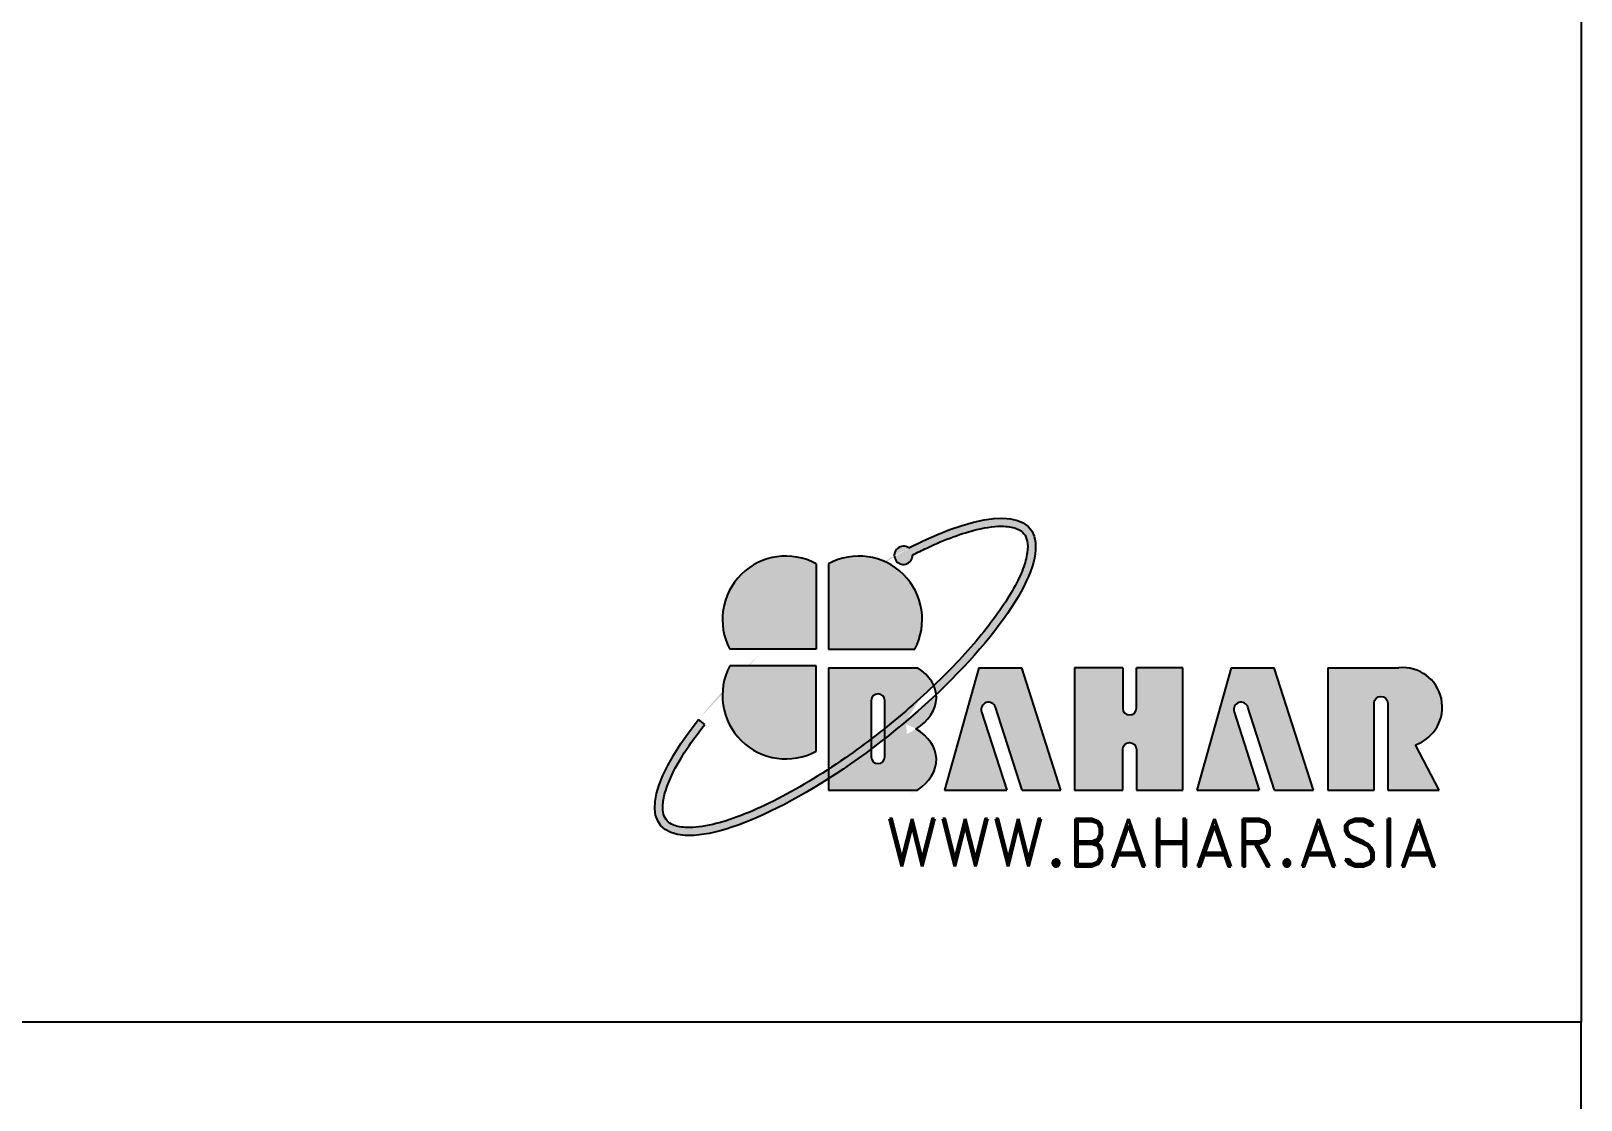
# Model space of a CAD drawing. Header units: millimetres. Extents: x -308 to 1490, y -1725 to -1095.
# Drawn here: x 445.8 to 541.7, y -1397 to -1330.9 of the extents above; entities that cross this region are included whole.
import ezdxf
from ezdxf.enums import TextEntityAlignment as Align

# ---------------------------------------------------------------- set-up
doc = ezdxf.new("R2010")
doc.units = ezdxf.units.MM
doc.layers.add('from', color=7, linetype='Continuous')
doc.styles.add('BAHAR', font='romand.shx', dxfattribs={"width": 1.2, "bigfont": 'whgdtxt.shx'})

# ---------------------------------------------------------------- blocks, each defined once
blk = doc.blocks.new('*u1')
at = {"layer": 'from'}
h = blk.add_hatch(color=5, dxfattribs=at)
h.set_gradient(color1=(0, 0, 255), color2=(204, 204, 255), rotation=270, one_color=1, tint=0.9, name='HEMISPHERICAL')
edge = h.paths.add_edge_path()
edge.add_arc((-3.947, 3.92), 0.248, 53.7106, 361.7776)
edge.add_spline(control_points=[(-3.699, 3.928), (-3.568, 3.995), (-3.439, 4.058), (-2.809, 4.355), (-2.345, 4.525), (-1.666, 4.688), (-1.417, 4.717), (-1.07, 4.705), (-0.949, 4.68), (-0.772, 4.607), (-0.713, 4.561), (-0.668, 4.506), (-0.626, 4.453), (-0.596, 4.389), (-0.562, 4.218), (-0.56, 4.112), (-0.597, 3.86), (-0.636, 3.715), (-0.819, 3.228), (-1.034, 2.837), (-1.623, 1.99), (-1.998, 1.533), (-2.648, 0.84), (-2.878, 0.608), (-3.12, 0.377)], knot_values=[5.294493, 5.294493, 5.294493, 5.294493, 5.376277, 5.376277, 5.702775, 5.702775, 5.939248, 5.939248, 6.116058, 6.116058, 6.283185, 6.283185, 6.283185, 6.442424, 6.442424, 6.601663, 6.601663, 6.760901, 6.760901, 7.088368, 7.088368, 7.415835, 7.415835, 7.578603, 7.578603, 7.578603, 7.578603], degree=3, periodic=0)
edge.add_ellipse((-4.752, 0.016), major_axis=(1.701, 0.073), ratio=0.67178, start_angle=362.4924, end_angle=374.7233, ccw=False)
edge.add_ellipse((-5.53, 0.614), major_axis=(5.032, 4.028), ratio=0.307549, start_angle=-75.3039, end_angle=56.6687)
edge = h.paths.add_edge_path()
edge.add_ellipse((-5.53, 0.614), major_axis=(5.032, 4.028), ratio=0.307549, start_angle=-233.4455, end_angle=-108.8635)
edge.add_line((-5.985, -2.153), (-5.985, -1.894))
edge.add_spline(control_points=[(-5.985, -1.894), (-6.497, -2.228), (-7.004, -2.522), (-8.1, -3.071), (-8.668, -3.288), (-9.403, -3.461), (-9.637, -3.488), (-9.981, -3.479), (-10.105, -3.455), (-10.276, -3.385), (-10.332, -3.345), (-10.418, -3.251), (-10.45, -3.195), (-10.491, -3.049), (-10.5, -2.958), (-10.483, -2.739), (-10.458, -2.613), (-10.324, -2.183), (-10.153, -1.835), (-9.753, -1.207), (-9.565, -0.946), (-9.352, -0.677)], knot_values=[8.160228, 8.160228, 8.160228, 8.160228, 8.46118, 8.46118, 8.851592, 8.851592, 9.075192, 9.075192, 9.255281, 9.255281, 9.404795, 9.404795, 9.554309, 9.554309, 9.703823, 9.703823, 9.853337, 9.853337, 10.159988, 10.159988, 10.357569, 10.357569, 10.357569, 10.357569], degree=3, periodic=0)
edge.add_line((-9.352, -0.677), (-9.522, -0.542))
edge = h.paths.add_edge_path()
edge.add_spline(control_points=[(-4.722, -0.996), (-4.988, -1.201), (-5.257, -1.398), (-5.679, -1.692), (-5.832, -1.795), (-5.985, -1.894)], knot_values=[7.912898, 7.912898, 7.912898, 7.912898, 8.070768, 8.070768, 8.160228, 8.160228, 8.160228, 8.160228], degree=3, periodic=0)
edge.add_line((-5.985, -1.894), (-5.985, -2.153))
edge.add_ellipse((-5.53, 0.614), major_axis=(5.032, 4.028), ratio=0.307549, start_angle=-108.8635, end_angle=-94.8649)
edge.add_line((-4.722, -1.27), (-4.722, -0.996))
edge = h.paths.add_edge_path()
edge.add_spline(control_points=[(-3.12, 0.377), (-3.364, 0.144), (-3.62, -0.088), (-4.103, -0.501), (-4.326, -0.685), (-4.553, -0.864)], knot_values=[7.578603, 7.578603, 7.578603, 7.578603, 7.743301, 7.743301, 7.879158, 7.879158, 7.879158, 7.879158], degree=3, periodic=0)
edge.add_line((-4.553, -0.864), (-4.553, -1.14))
edge.add_ellipse((-5.53, 0.614), major_axis=(5.032, 4.028), ratio=0.307549, start_angle=-92.9612, end_angle=-75.3039)
edge.add_ellipse((-4.752, 0.016), major_axis=(1.701, 0.073), ratio=0.67178, start_angle=362.4924, end_angle=374.7233)
edge = h.paths.add_edge_path()
edge.add_ellipse((-5.53, 0.614), major_axis=(5.032, 4.028), ratio=0.307549, start_angle=-94.8649, end_angle=-92.9612)
edge.add_line((-4.553, -1.14), (-4.553, -0.864))
edge.add_spline(control_points=[(-4.553, -0.864), (-4.609, -0.908), (-4.666, -0.952), (-4.722, -0.996)], knot_values=[7.879158, 7.879158, 7.879158, 7.879158, 7.912898, 7.912898, 7.912898, 7.912898], degree=3, periodic=0)
edge.add_line((-4.722, -0.996), (-4.722, -1.27))
h = blk.add_hatch(color=22, dxfattribs=at)
h.set_gradient(color1=(204, 51, 0), color2=(255, 140, 102), one_color=1, tint=0.7, name='HEMISPHERICAL')
h.paths.add_polyline_path([(-6.321, 3.691, 0.742451), (-8.67, 1.366), (-6.321, 1.366)])
h = blk.add_hatch(color=164, dxfattribs=at)
h.set_gradient(color1=(35, 39, 169), color2=(98, 103, 223), one_color=1, tint=0.63, name='HEMISPHERICAL')
h.paths.add_polyline_path([(-5.985, 3.691), (-5.985, 1.366), (-3.636, 1.366, 0.742451)])
h = blk.add_hatch(color=116, dxfattribs=at)
h.set_gradient(color1=(0, 127, 63), color2=(15, 255, 135), one_color=1, tint=0.53, name='INVCURVED')
h.paths.add_polyline_path([(-6.321, 0.917), (-8.67, 0.917, 0.742451), (-6.321, -1.408)])
h = blk.add_hatch(color=7, dxfattribs=at)
h.paths.add_polyline_path([(9.535, 0.862), (7.598, 0.862), (7.598, -2.467), (8.859, -2.467), (8.859, -0.102, -1), (9.228, -0.102), (9.228, -2.467), (10.625, -2.467), (9.981, -1.232, 0.888641)])
h.paths.add_polyline_path([(6.153, -2.467), (7.209, -2.467), (6.142, 0.863), (4.971, 0.863), (4.036, -2.467), (5.735, -2.467), (5.049, -0.335, -1), (5.428, -0.213)])
h.paths.add_polyline_path([(3.656, 0.863), (2.391, 0.863), (2.391, -0.237, -1), (2.021, -0.237), (2.021, 0.863), (0.71, 0.863), (0.71, -2.467), (2.021, -2.467), (2.021, -1.358, -1), (2.391, -1.358), (2.391, -2.467), (3.656, -2.467)])
h.paths.add_polyline_path([(-0.727, 0.863), (-1.899, 0.863), (-2.833, -2.467), (-1.134, -2.467), (-1.82, -0.335, -1), (-1.441, -0.213), (-0.716, -2.467), (0.339, -2.467)])
edge = h.paths.add_edge_path()
edge.add_ellipse((-4.752, 0.016), major_axis=(1.701, 0.073), ratio=0.67178, start_angle=310.6876, end_angle=362.4924)
edge.add_ellipse((-5.53, 0.614), major_axis=(5.032, 4.028), ratio=0.307549, start_angle=-91.8331, end_angle=-75.3039, ccw=False)
edge.add_line((-4.453, -1.062), (-4.453, -1.561))
edge.add_arc((-4.638, -1.561), 0.185, -180, 0, ccw=False)
edge.add_line((-4.822, -1.561), (-4.822, -1.345))
edge.add_ellipse((-5.53, 0.614), major_axis=(5.032, 4.028), ratio=0.307549, start_angle=-108.8635, end_angle=-95.9826, ccw=False)
edge.add_line((-5.985, -2.153), (-5.985, -2.467))
edge.add_line((-5.985, -2.467), (-3.566, -2.467))
edge.add_ellipse((-4.752, -1.675), major_axis=(1.701, 0.073), ratio=0.67178, start_angle=312.5449, end_angle=406.0156)
edge = h.paths.add_edge_path()
edge.add_arc((-4.638, -0.031), 0.185, 0, 180, ccw=False)
edge.add_line((-4.453, -0.031), (-4.453, -0.785))
edge.add_spline(control_points=[(-4.453, -0.785), (-4.26, -0.631), (-4.07, -0.474), (-3.62, -0.088), (-3.364, 0.144), (-3.12, 0.377)], knot_values=[7.578603, 7.578603, 7.578603, 7.578603, 7.69445, 7.69445, 7.859148, 7.859148, 7.859148, 7.859148], degree=3, periodic=0)
edge.add_ellipse((-4.752, 0.016), major_axis=(1.701, 0.073), ratio=0.67178, start_angle=374.7233, end_angle=404.056)
edge.add_line((-3.564, 0.863), (-5.985, 0.863))
edge.add_line((-5.985, 0.863), (-5.985, -1.894))
edge.add_spline(control_points=[(-5.985, -1.894), (-5.832, -1.795), (-5.679, -1.692), (-5.291, -1.421), (-5.055, -1.25), (-4.822, -1.073)], knot_values=[7.932695, 7.932695, 7.932695, 7.932695, 8.022155, 8.022155, 8.160228, 8.160228, 8.160228, 8.160228], degree=3, periodic=0)
edge.add_line((-4.822, -1.073), (-4.822, -0.031))
for p, q in [((-6.321, 3.691), (-6.321, 1.366)), ((-5.985, 3.691), (-5.985, 1.366)), ((-6.321, 1.366), (-8.67, 1.366)), ((-5.985, 1.366), (-3.636, 1.366)), ((-6.321, 0.917), (-8.67, 0.917)), ((-6.321, -1.408), (-6.321, 0.917)), ((-5.985, 0.863), (-3.564, 0.863)), ((-5.985, 0.863), (-5.985, -2.467)), ((-1.899, 0.863), (-2.833, -2.467)), ((-1.899, 0.863), (-0.727, 0.863)), ((0.339, -2.467), (-0.727, 0.863)), ((2.021, 0.863), (0.71, 0.863)), ((0.71, 0.863), (0.71, -2.467)), ((3.656, 0.863), (2.391, 0.863)), ((3.656, -2.467), (3.656, 0.863)), ((4.971, 0.863), (4.036, -2.467)), ((4.971, 0.863), (6.142, 0.863)), ((7.209, -2.467), (6.142, 0.863)), ((7.598, 0.862), (9.535, 0.862)), ((7.598, 0.862), (7.598, -2.467)), ((-9.352, -0.677), (-9.522, -0.542)), ((10.625, -2.467), (9.981, -1.232)), ((-5.985, -2.467), (-3.566, -2.467)), ((-2.833, -2.467), (-1.134, -2.467)), ((-0.716, -2.467), (0.339, -2.467)), ((0.71, -2.467), (2.021, -2.467)), ((2.391, -2.467), (3.656, -2.467)), ((4.036, -2.467), (5.735, -2.467)), ((6.153, -2.467), (7.209, -2.467)), ((7.598, -2.467), (8.859, -2.467)), ((9.228, -2.467), (10.625, -2.467))]:
    blk.add_line(p, q, dxfattribs=at)
for points in [[(2.021, 0.863), (2.021, -0.237, 1), (2.391, -0.237), (2.391, 0.863)], [(8.859, -2.467), (8.859, -0.102, -1), (9.228, -0.102), (9.228, -2.467)], [(-0.716, -2.467), (-1.441, -0.213, 1), (-1.82, -0.335), (-1.134, -2.467)], [(6.153, -2.467), (5.428, -0.213, 1), (5.049, -0.335), (5.735, -2.467)], [(2.021, -2.467), (2.021, -1.358, -1), (2.391, -1.358), (2.391, -2.467)]]:
    blk.add_lwpolyline(points, format="xyb", dxfattribs=at)
blk.add_lwpolyline([(-4.453, -0.031, 1), (-4.822, -0.031), (-4.822, -1.561, 1), (-4.453, -1.561)], format="xyb", close=True, dxfattribs=at)
for centre, radius, start, end in [((-7.144, 2.174), 1.726, 61.5228, 207.8911), ((-5.162, 2.174), 1.726, 332.1089, 118.4772), ((-3.947, 3.92), 0.248, 53.7106, 1.7776), ((-7.144, 0.109), 1.726, 152.1089, 298.4772), ((9.634, -0.211), 1.078, 288.7733, 95.2757)]:
    blk.add_arc(centre, radius, start, end, dxfattribs=at)
at = {"layer": 'from', "extrusion": (0, 0, -1)}
blk.add_ellipse((-5.53, 0.614), major_axis=(5.032, 4.028), ratio=0.307549, start_param=5.29413, end_param=10.357578, dxfattribs=at)
at = {"layer": 'from'}
for centre, start_param, end_param in [((-4.752, 0.016), 5.422521, 7.052108), ((-4.752, -1.675), 5.454937, 7.086309)]:
    blk.add_ellipse(centre, major_axis=(1.701, 0.073), ratio=0.67178, start_param=start_param, end_param=end_param, dxfattribs=at)
blk.add_open_spline([(-3.699, 3.928), (-3.568, 3.995), (-3.439, 4.058), (-2.809, 4.355), (-2.345, 4.525), (-1.666, 4.688), (-1.417, 4.717), (-1.07, 4.705), (-0.949, 4.68), (-0.772, 4.607), (-0.713, 4.561), (-0.668, 4.506), (-0.626, 4.453), (-0.596, 4.389), (-0.562, 4.218), (-0.56, 4.112), (-0.597, 3.86), (-0.636, 3.715), (-0.819, 3.228), (-1.034, 2.837), (-1.623, 1.99), (-1.998, 1.533), (-2.866, 0.607), (-3.359, 0.136), (-4.41, -0.765), (-4.967, -1.197), (-6.193, -2.049), (-6.862, -2.451), (-8.1, -3.071), (-8.668, -3.288), (-9.403, -3.461), (-9.637, -3.488), (-9.981, -3.479), (-10.105, -3.455), (-10.276, -3.385), (-10.332, -3.345), (-10.418, -3.251), (-10.45, -3.195), (-10.491, -3.049), (-10.5, -2.958), (-10.483, -2.739), (-10.458, -2.613), (-10.324, -2.183), (-10.153, -1.835), (-9.753, -1.207), (-9.565, -0.946), (-9.352, -0.677)], degree=3, knots=[5.294493, 5.294493, 5.294493, 5.294493, 5.376277, 5.376277, 5.702775, 5.702775, 5.939248, 5.939248, 6.116058, 6.116058, 6.283185, 6.283185, 6.283185, 6.442424, 6.442424, 6.601663, 6.601663, 6.760901, 6.760901, 7.088368, 7.088368, 7.415835, 7.415835, 7.743301, 7.743301, 8.070768, 8.070768, 8.46118, 8.46118, 8.851592, 8.851592, 9.075192, 9.075192, 9.255281, 9.255281, 9.404795, 9.404795, 9.554309, 9.554309, 9.703823, 9.703823, 9.853337, 9.853337, 10.159988, 10.159988, 10.357569, 10.357569, 10.357569, 10.357569], dxfattribs=at)
at = {"layer": 'from', "color": 7, "style": 'BAHAR'}
blk.add_text('WWW.BAHAR.ASIA', height=1.29668, dxfattribs=at).set_placement((10.625, -4.929), align=Align.BOTTOM_RIGHT)
blk = doc.blocks.new('*u5')
at = {"layer": 'Defpoints', "color": 2}
for points in [[(0, 297.156), (-212.472, 297.156), (-212.472, 0), (0, 0)], [(0, 297.156), (212.472, 297.156), (212.472, 0), (0, 0)]]:
    blk.add_lwpolyline(points, close=True, dxfattribs=at)
at = {"layer": 'from', "xscale": 2.273908979381702, "yscale": 2.273908979381304, "zscale": 2.273908979381354}
blk.add_blockref('*u1', (179.528, 19.951), dxfattribs=at)

msp = doc.modelspace()

# ---------------------------------------------------------------- block references
msp.add_blockref('*u5', (329.216, -1392.218))
at = {"rotation": 180}
msp.add_blockref('*u5', (329.216, -1392.218), dxfattribs=at)

doc.saveas('drawing.dxf')
